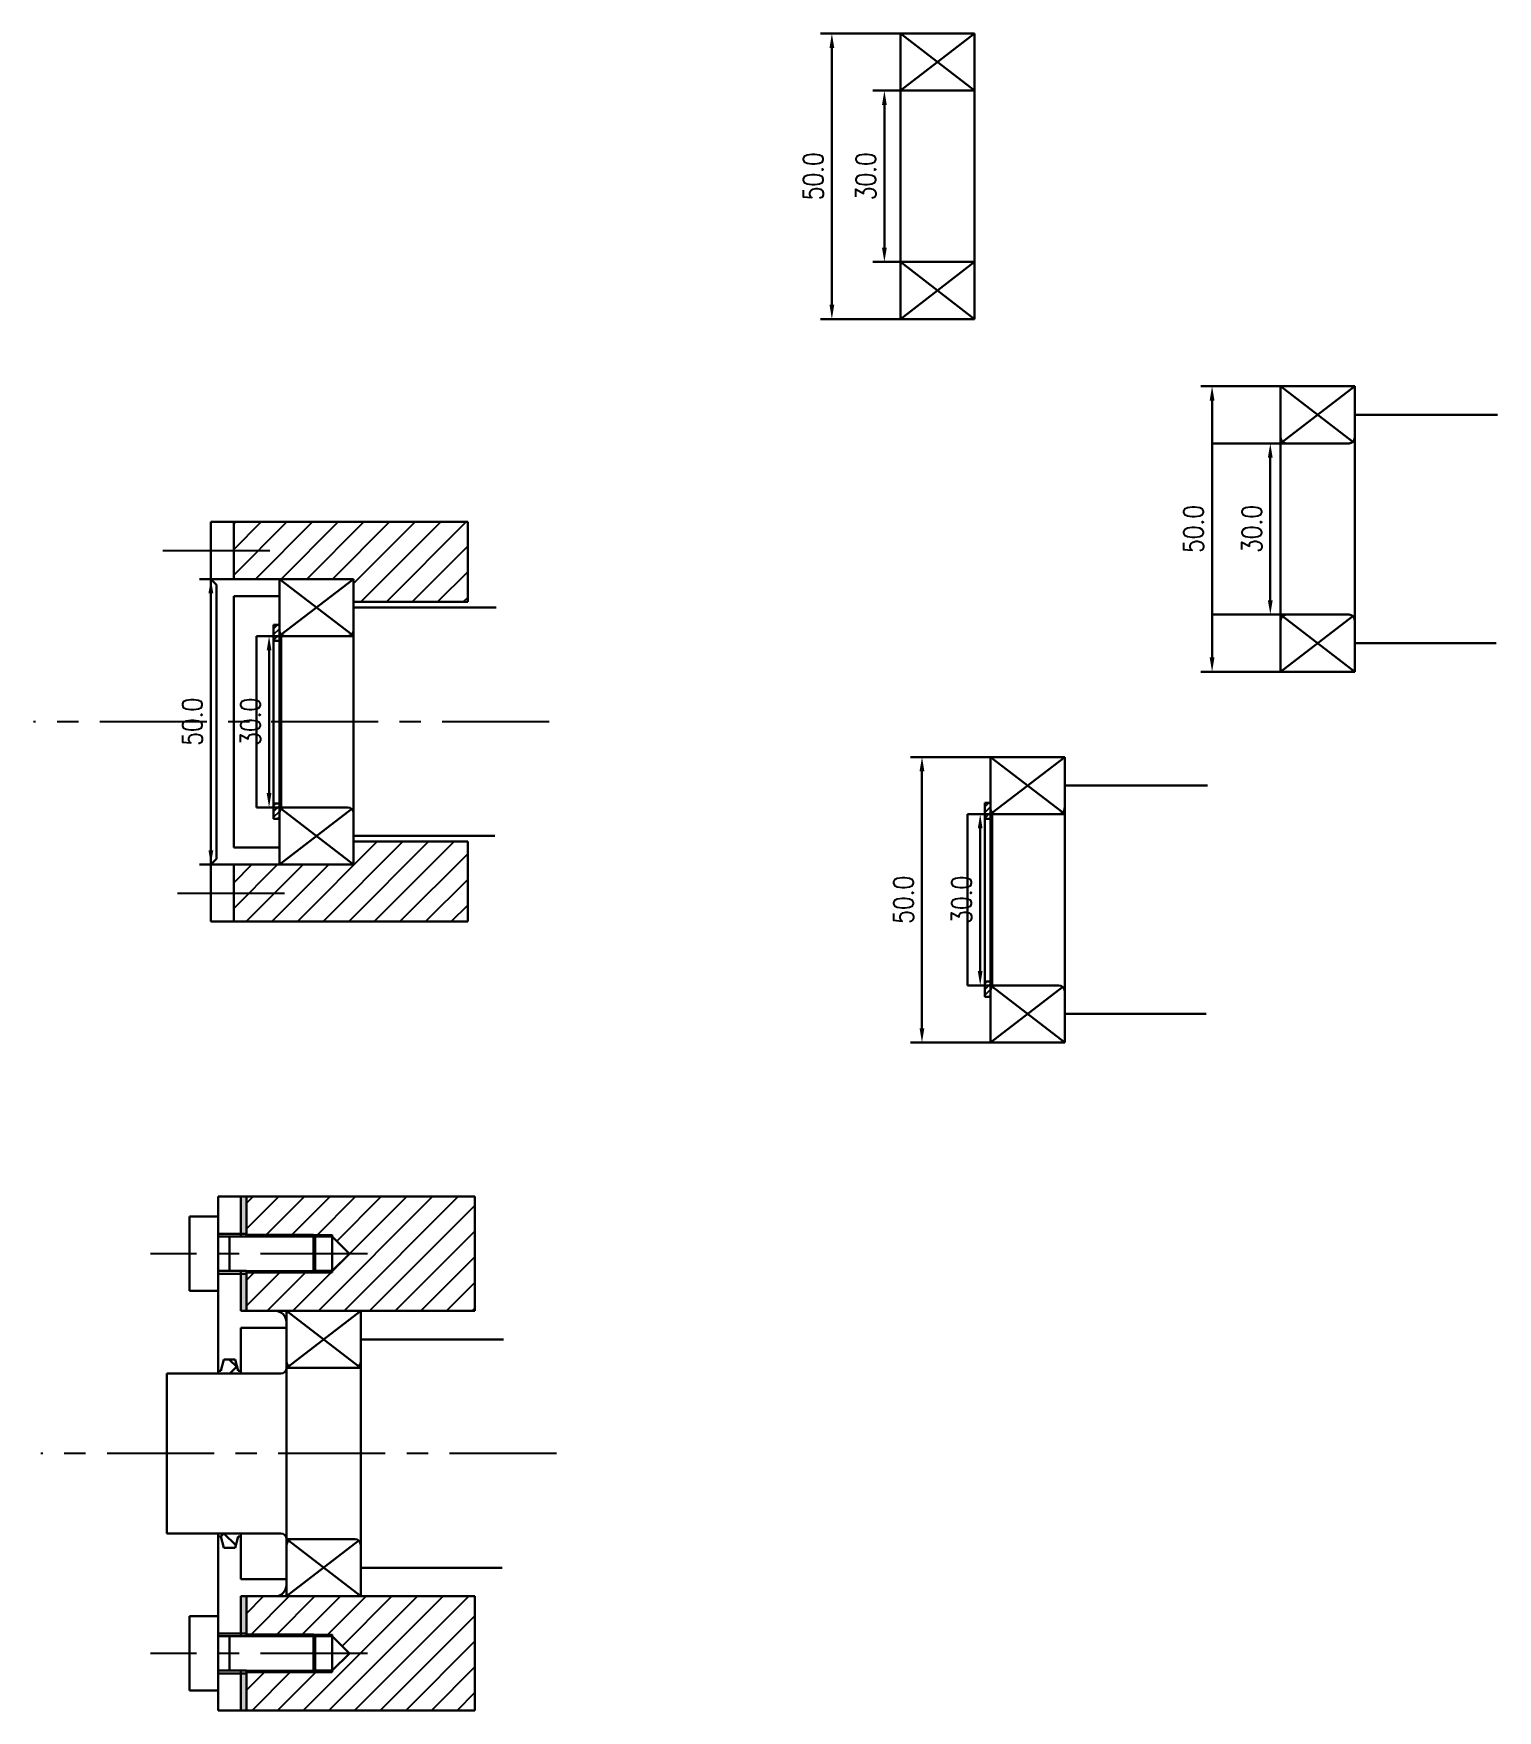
# Model space of a CAD drawing. Header units: millimetres. Extents: x 59 to 315, y -177 to 117.
import ezdxf

# ---------------------------------------------------------------- set-up
doc = ezdxf.new("R2010")
doc.units = ezdxf.units.MM
doc.header["$LTSCALE"] = 15
doc.linetypes.add('CENTER', pattern=[2, 1.25, -0.25, 0.25, -0.25])
doc.layers.add('1轮廓实线层', color=7, linetype='Continuous', lineweight=30)
for name, color, linetype in [('2细线层', 4, 'Continuous'), ('3中心线层', 1, 'CENTER'), ('5剖面线层', 2, 'Continuous')]:
    doc.layers.add(name, color=color, linetype=linetype)
doc.styles.add('TH_GBDIM', font='romans.shx', dxfattribs={"width": 0.8, "bigfont": 'gbcbig.shx'})
doc.dimstyles.new('BS2024_1.0', dxfattribs={"dimtxt": 3.5, "dimasz": 2.5, "dimexe": 2, "dimexo": 0, "dimgap": 1.5, "dimtad": 1, "dimdec": 1, "dimzin": 0, "dimdsep": 46, "dimtxsty": 'TH_GBDIM', "dimcen": 2.5, "dimclrd": 130, "dimclre": 130, "dimclrt": 3, "dimadec": 0, "dimazin": 0, "dimtfac": 0.714286, "dimtdec": 1, "dimtmove": 0, "dimatfit": 3, "dimfxl": 1, "dimtzin": 0, "dimlwd": -1, "dimlwe": -1, "dimarcsym": 1})

# ---------------------------------------------------------------- blocks, each defined once
blk = doc.blocks.new('*D14')
at = {"layer": '1轮廓实线层', "color": 130, "transparency": 16777216}
for p, q in [((230, 55), (216, 55)), ((218, 52.5), (218, 7.5)), ((230, 5), (216, 5))]:
    blk.add_line(p, q, dxfattribs=at)
for points in [[(217.59, 52.5), (218.42, 52.5), (218, 55)], [(217.59, 7.5), (218.42, 7.5), (218, 5)]]:
    blk.add_solid(points, dxfattribs=at)
at = {"layer": 'Defpoints', "color": 0, "transparency": 16777216}
for p in [(230, 55), (218, 5), (230, 5)]:
    blk.add_point(p, dxfattribs=at)
at = {"layer": '1轮廓实线层', "color": 3, "transparency": 16777216, "insert": (214.75, 30), "char_height": 3.5, "attachment_point": 5, "rotation": 90, "style": 'TH_GBDIM'}
blk.add_mtext('50.0', dxfattribs=at)
blk = doc.blocks.new('*D15')
at = {"layer": '1轮廓实线层', "color": 130, "transparency": 16777216}
for p, q in [((230, 45), (225.2, 45)), ((227.2, 42.5), (227.2, 17.5)), ((230, 15), (225.2, 15))]:
    blk.add_line(p, q, dxfattribs=at)
for points in [[(226.79, 42.5), (227.62, 42.5), (227.2, 45)], [(226.79, 17.5), (227.62, 17.5), (227.2, 15)]]:
    blk.add_solid(points, dxfattribs=at)
at = {"layer": 'Defpoints', "color": 0, "transparency": 16777216}
for p in [(230, 45), (227.2, 15), (230, 15)]:
    blk.add_point(p, dxfattribs=at)
at = {"layer": '1轮廓实线层', "color": 3, "transparency": 16777216, "insert": (223.95, 30), "char_height": 3.5, "attachment_point": 5, "rotation": 90, "style": 'TH_GBDIM'}
blk.add_mtext('30.0', dxfattribs=at)
blk = doc.blocks.new('*D21')
at = {"layer": '1轮廓实线层', "color": 130, "transparency": 16777216}
for p, q in [((199.42, 56.06), (185.42, 56.06)), ((187.42, 53.56), (187.42, 8.56)), ((199.42, 6.06), (185.42, 6.06))]:
    blk.add_line(p, q, dxfattribs=at)
for points in [[(187, 53.56), (187.84, 53.56), (187.42, 56.06)], [(187, 8.56), (187.84, 8.56), (187.42, 6.06)]]:
    blk.add_solid(points, dxfattribs=at)
at = {"layer": 'Defpoints', "color": 0, "transparency": 16777216}
for p in [(199.42, 56.06), (187.42, 6.06), (199.42, 6.06)]:
    blk.add_point(p, dxfattribs=at)
at = {"layer": '1轮廓实线层', "color": 3, "transparency": 16777216, "insert": (184.17, 31.06), "char_height": 3.5, "attachment_point": 5, "rotation": 90, "style": 'TH_GBDIM'}
blk.add_mtext('50.0', dxfattribs=at)
blk = doc.blocks.new('*D22')
at = {"layer": '1轮廓实线层', "color": 130, "transparency": 16777216}
for p, q in [((200.42, 46.06), (195.62, 46.06)), ((197.62, 43.56), (197.62, 18.56)), ((200.42, 16.06), (195.62, 16.06))]:
    blk.add_line(p, q, dxfattribs=at)
for points in [[(197.2, 43.56), (198.03, 43.56), (197.62, 46.06)], [(197.2, 18.56), (198.03, 18.56), (197.62, 16.06)]]:
    blk.add_solid(points, dxfattribs=at)
at = {"layer": 'Defpoints', "color": 0, "transparency": 16777216}
for p in [(200.42, 46.06), (197.62, 16.06), (200.42, 16.06)]:
    blk.add_point(p, dxfattribs=at)
at = {"layer": '1轮廓实线层', "color": 3, "transparency": 16777216, "insert": (194.37, 31.06), "char_height": 3.5, "attachment_point": 5, "rotation": 90, "style": 'TH_GBDIM'}
blk.add_mtext('30.0', dxfattribs=at)
blk = doc.blocks.new('6006')
at = {"layer": '1轮廓实线层'}
for p, q in [((-13, 15), (-13, 40)), ((-13, 40), (-13, -10)), ((-13, 40), (0, 40)), ((-13, 40), (0, 30)), ((0, 40), (-13, 30)), ((0, 40), (0, -10)), ((-13, 30), (0, 30)), ((0, 30), (0, 0)), ((0, 0), (-13, 0)), ((-13, 0), (0, -10)), ((0, 0), (-13, -10)), ((0, -10), (-13, -10))]:
    blk.add_line(p, q, dxfattribs=at)
for base, p1, p2, picture, middle in [((-25, -10), (-13, 40), (-13, -10), '*D14', (-28.25, 15)), ((-15.8, 0), (-13, 30), (-13, 0), '*D15', (-19.05, 15))]:
    dim = blk.add_linear_dim(base=base, p1=p1, p2=p2, angle=90, dimstyle='BS2024_1.0', dxfattribs=at)
    dim.commit()
    dim.dimension.update_dxf_attribs({"geometry": picture, "text_midpoint": middle, "insert": (-243, -15)})
blk = doc.blocks.new('6060DYJ')
at = {"layer": '1轮廓实线层'}
for p, q in [((-13, 15), (-13, 40)), ((-13, 40), (-13, -10)), ((-13, 40), (0, 40)), ((-13, 40), (-0.33, 30.26)), ((0, 40), (-12.67, 30.26)), ((0, 40), (0, -10)), ((-12, 30), (-1, 30)), ((0, 30), (0, 0)), ((-13, 0), (-13, -1)), ((-1, 0), (-12, 0)), ((0, 0), (0, -1)), ((-0.33, -0.26), (-13, -10)), ((-12.67, -0.26), (0, -10)), ((0, -10), (-13, -10))]:
    blk.add_line(p, q, dxfattribs=at)
for centre, start, end in [((-12, 31), 180, 270), ((-1, 31), 270, 0), ((-12, -1), 90, 180), ((-1, -1), 0, 90)]:
    blk.add_arc(centre, 1, start, end, dxfattribs=at)
for base, p1, p2, picture, middle in [((-25, -10), (-13, 40), (-13, -10), '*D21', (-28.25, 15)), ((-14.8, 0), (-12, 30), (-12, 0), '*D22', (-18.05, 15))]:
    dim = blk.add_linear_dim(base=base, p1=p1, p2=p2, angle=90, dimstyle='BS2024_1.0', dxfattribs=at)
    dim.commit()
    dim.dimension.update_dxf_attribs({"geometry": picture, "text_midpoint": middle, "insert": (-212.42, -16.06)})

msp = doc.modelspace()

# ---------------------------------------------------------------- hatches: boundary and pattern name
at = {"layer": '1轮廓实线层'}
h = msp.add_hatch(dxfattribs=at)
h.set_pattern_fill('ANSI37', color=256)
h.paths.add_polyline_path([(94.02, -115.43), (92.02, -115.43), (91.52, -117.43), (91.02, -117.43), (91.02, -117.93), (95.02, -117.93), (95.02, -117.43), (94.52, -117.43)])
h.paths.add_polyline_path([(95.02, -145.93), (91.02, -145.93), (91.02, -146.43), (91.52, -146.43), (92.02, -148.43), (94.02, -148.43), (94.52, -146.43), (95.02, -146.43)])
at = {"layer": '5剖面线层'}
h = msp.add_hatch(dxfattribs=at)
h.set_pattern_fill('ANSI31', color=256)
h.paths.add_polyline_path([(134.76, 31.24), (93.76, 31.24), (93.76, 21.24), (101.76, 21.24), (114.76, 21.24), (114.76, 17.24), (134.76, 17.24)])
h.paths.add_polyline_path([(134.76, -24.76), (114.76, -24.76), (114.76, -28.76), (101.76, -28.76), (93.76, -28.76), (93.76, -38.76), (134.76, -38.76)])
h = msp.add_hatch(dxfattribs=at)
h.set_pattern_fill('ANSI31', color=256)
h.set_pattern_definition([(45, (-124.5903, 31.1877), (-2.245064, 2.245064), [])])
h.paths.add_polyline_path([(101.76, 13.24), (100.76, 13.24), (100.76, 11.24), (100.76, 10.44), (101.76, 10.44)])
h = msp.add_hatch(dxfattribs=at)
h.set_pattern_fill('JIS_WOOD', color=256)
h.set_pattern_definition([(45, (-124.59035, 31.1877), (-0.5, 0.5), [])])
h.paths.add_polyline_path([(101.76, 13.24), (100.76, 13.24), (100.76, 11.24), (100.76, 10.44), (101.76, 10.44)])
h.paths.add_polyline_path([(101.76, -18.06), (100.76, -18.06), (100.76, -18.76), (100.76, -20.76), (101.76, -20.76)])
h = msp.add_hatch(dxfattribs=at)
h.set_pattern_fill('ANSI31', color=256)
h.paths.add_polyline_path([(226.35, -17.94), (225.35, -17.94), (225.35, -19.94), (225.35, -20.74), (226.35, -20.74)])
h = msp.add_hatch(dxfattribs=at)
h.set_pattern_fill('JIS_WOOD', color=256)
h.paths.add_polyline_path([(226.35, -17.94), (225.35, -17.94), (225.35, -19.94), (225.35, -20.74), (226.35, -20.74)])
h.paths.add_polyline_path([(226.35, -49.24), (225.35, -49.24), (225.35, -49.94), (225.35, -51.94), (226.35, -51.94)])
h = msp.add_hatch(color=256, dxfattribs=at)
h.dxf.hatch_style = 1
h.paths.add_polyline_path([(96.02, -86.93), (95.02, -86.93), (95.02, -93.43), (96.02, -93.43)])
h.paths.add_polyline_path([(96.02, -100.43), (95.02, -100.43), (95.02, -106.93), (96.02, -106.93)])
h = msp.add_hatch(dxfattribs=at)
h.set_pattern_fill('ANSI31', color=256)
h.paths.add_polyline_path([(136.02, -86.93), (96.02, -86.93), (96.02, -93.63), (107.72, -93.63), (111.02, -93.63), (111.02, -93.93), (114.02, -96.93), (111.02, -99.93), (111.02, -100.23), (107.72, -100.23), (96.02, -100.23), (96.02, -106.93), (103.02, -106.93), (116.02, -106.93), (136.02, -106.93), (136.02, -96.93)])
h.paths.add_polyline_path([(111.02, -93.63), (107.72, -93.63), (108.02, -93.93), (111.02, -93.93)], flags=17)
h.paths.add_polyline_path([(111.02, -99.93), (108.02, -99.93), (107.72, -100.23), (111.02, -100.23)], flags=17)
h = msp.add_hatch(color=256, dxfattribs=at)
h.dxf.hatch_style = 1
h.paths.add_polyline_path([(95.02, -176.93), (96.02, -176.93), (96.02, -170.43), (95.02, -170.43)])
h.paths.add_polyline_path([(96.02, -156.93), (95.02, -156.93), (95.02, -163.43), (96.02, -163.43)])
h = msp.add_hatch(dxfattribs=at)
h.set_pattern_fill('ANSI31', color=256)
h.paths.add_polyline_path([(136.02, -176.93), (96.02, -176.93), (96.02, -170.23), (107.72, -170.23), (111.02, -170.23), (111.02, -169.93), (114.02, -166.93), (111.02, -163.93), (111.02, -163.63), (107.72, -163.63), (96.02, -163.63), (96.02, -156.93), (103.02, -156.93), (116.02, -156.93), (136.02, -156.93), (136.02, -166.93)])
h.paths.add_polyline_path([(111.02, -170.23), (107.72, -170.23), (108.02, -169.93), (111.02, -169.93)], flags=17)
h.paths.add_polyline_path([(111.02, -163.93), (108.02, -163.93), (107.72, -163.63), (111.02, -163.63)], flags=17)

# ---------------------------------------------------------------- linework, layer by layer
at = {"layer": '1轮廓实线层'}
for p, q in [((290.18, 50), (315.18, 50)), ((265.18, 45), (265.18, 15)), ((289.18, 45), (265.18, 45)), ((290.18, 45), (290.18, 46)), ((290.18, 46), (290.18, 14)), ((89.76, -38.76), (89.76, 31.24)), ((89.76, 31.24), (93.76, 31.24)), ((89.76, 31.24), (89.76, 26.24)), ((93.76, 21.24), (93.76, 31.24)), ((93.76, 31.24), (134.76, 31.24)), ((134.76, 21.24), (134.76, 31.24)), ((134.76, 31.24), (134.76, 17.24)), ((90.76, 20.24), (89.76, 21.24)), ((101.76, 21.24), (93.76, 21.24)), ((101.76, 21.24), (101.76, 16.24)), ((101.76, 21.24), (101.76, 18.24)), ((90.76, -27.76), (90.76, 20.24)), ((101.76, 18.24), (93.76, 18.24)), ((93.76, 18.24), (93.76, -25.76)), ((134.76, 17.24), (114.76, 17.24)), ((114.76, 16.24), (139.76, 16.24)), ((114.76, 16.24), (114.76, -19.76)), ((265.18, 15), (289.18, 15)), ((100.76, 11.24), (100.76, 13.24)), ((100.76, 13.24), (101.76, 13.24)), ((114.76, 11.24), (114.76, 12.24)), ((290.18, 10.01), (290.18, 14)), ((100.76, 11.24), (97.76, 11.24)), ((100.76, 11.24), (97.76, 11.24)), ((97.76, 11.24), (97.76, -18.76)), ((100.76, 11.24), (100.76, -18.76)), ((100.76, 11.24), (100.76, 10.44)), ((100.76, 10.44), (102.06, 10.44)), ((113.76, 11.24), (102.06, 11.24)), ((114.76, 11.24), (102.06, 11.24)), ((102.06, 11.24), (102.06, -18.76)), ((290.18, 10.01), (314.95, 10.01)), ((239.35, -14.94), (264.35, -14.94)), ((239.35, -14.94), (239.35, -50.94)), ((97.76, -18.76), (100.76, -18.76)), ((100.76, -18.76), (100.76, -18.06)), ((100.76, -18.06), (102.06, -18.06)), ((100.76, -18.76), (100.76, -20.76)), ((102.06, -18.76), (113.76, -18.76)), ((114.76, -23.75), (114.76, -19.76)), ((225.35, -19.94), (222.35, -19.94)), ((222.35, -19.94), (222.35, -49.94)), ((225.35, -19.94), (222.35, -19.94)), ((225.35, -19.94), (225.35, -17.94)), ((225.35, -17.94), (226.35, -17.94)), ((225.35, -19.94), (225.35, -49.94)), ((225.35, -19.94), (225.35, -20.74)), ((238.35, -19.94), (226.65, -19.94)), ((239.35, -19.94), (226.65, -19.94)), ((226.65, -19.94), (226.65, -49.94)), ((239.35, -19.94), (239.35, -18.94)), ((100.76, -20.76), (101.76, -20.76)), ((225.35, -20.74), (226.65, -20.74)), ((101.76, -25.76), (93.76, -25.76)), ((101.76, -28.76), (101.76, -23.76)), ((101.76, -28.76), (101.76, -25.76)), ((114.76, -23.75), (139.53, -23.75)), ((134.76, -24.76), (114.76, -24.76)), ((134.76, -38.76), (134.76, -24.76)), ((90.76, -27.76), (89.76, -28.76)), ((101.76, -28.76), (93.76, -28.76)), ((93.76, -28.76), (93.76, -38.76)), ((89.76, -38.76), (89.76, -33.76)), ((93.76, -38.76), (89.76, -38.76)), ((93.76, -38.76), (134.76, -38.76)), ((225.35, -49.94), (225.35, -49.24)), ((225.35, -49.24), (226.65, -49.24)), ((222.35, -49.94), (225.35, -49.94)), ((225.35, -49.94), (225.35, -51.94)), ((225.35, -51.94), (226.35, -51.94)), ((226.65, -49.94), (238.35, -49.94)), ((239.35, -54.94), (239.35, -50.94)), ((239.35, -54.94), (264.12, -54.94)), ((91.02, -96.93), (91.02, -86.93)), ((91.02, -86.93), (95.02, -86.93)), ((95.02, -93.93), (95.02, -86.93)), ((95.02, -86.93), (136.02, -86.93)), ((95.02, -86.93), (96.02, -86.93)), ((96.02, -86.93), (96.02, -93.93)), ((136.02, -86.93), (136.02, -96.93)), ((86.02, -93.43), (86.02, -90.43)), ((86.02, -90.43), (91.02, -90.43)), ((86.02, -103.43), (86.02, -93.43)), ((91.02, -93.93), (91.02, -93.43)), ((91.02, -93.43), (96.02, -93.43)), ((91.02, -96.93), (91.02, -93.93)), ((96.02, -93.93), (91.02, -93.93)), ((96.02, -93.93), (93.02, -93.93)), ((93.02, -93.93), (93.02, -99.93)), ((107.72, -93.63), (96.02, -93.63)), ((107.72, -93.63), (108.02, -93.93)), ((107.72, -93.63), (107.72, -100.23)), ((111.02, -93.93), (107.72, -93.93)), ((108.02, -93.93), (107.72, -93.93)), ((111.02, -93.93), (108.02, -93.93)), ((108.02, -93.93), (108.02, -99.93)), ((111.02, -93.93), (111.02, -93.63)), ((114.02, -96.93), (111.02, -93.93)), ((111.02, -93.93), (111.02, -99.93)), ((91.02, -96.93), (91.02, -106.93)), ((91.02, -96.93), (91.02, -99.93)), ((114.02, -96.93), (111.02, -99.93)), ((136.02, -106.93), (136.02, -96.93)), ((136.02, -96.93), (136.02, -106.93)), ((91.02, -99.93), (96.02, -99.93)), ((91.02, -99.93), (91.02, -100.43)), ((91.02, -100.43), (96.02, -100.43)), ((91.02, -100.43), (91.02, -103.43)), ((95.02, -106.93), (95.02, -99.93)), ((96.02, -99.93), (96.02, -106.93)), ((107.72, -100.23), (96.02, -100.23)), ((107.72, -99.93), (111.02, -99.93)), ((108.02, -99.93), (107.72, -99.93)), ((107.72, -100.23), (108.02, -99.93)), ((111.02, -99.93), (111.02, -100.23)), ((91.02, -103.43), (86.02, -103.43)), ((91.02, -106.93), (91.02, -117.93)), ((103.02, -106.93), (95.02, -106.93)), ((103.02, -106.93), (103.02, -111.93)), ((103.02, -106.93), (103.02, -109.93)), ((103.02, -106.93), (103.02, -108.93)), ((103.02, -131.93), (103.02, -106.93)), ((103.02, -106.93), (103.02, -156.93)), ((103.02, -106.93), (116.02, -106.93)), ((103.02, -106.93), (115.69, -116.67)), ((116.02, -106.93), (103.35, -116.67)), ((116.02, -106.93), (136.02, -106.93)), ((116.02, -106.93), (116.02, -156.93)), ((103.02, -109.93), (95.02, -109.93)), ((95.02, -109.93), (95.02, -117.93)), ((116.02, -111.93), (141.02, -111.93)), ((116.02, -111.93), (116.02, -147.93)), ((91.02, -117.93), (91.02, -117.43)), ((91.02, -117.43), (91.52, -117.43)), ((91.02, -117.43), (91.52, -117.43)), ((92.02, -115.43), (91.52, -117.43)), ((94.02, -115.43), (92.02, -115.43)), ((94.52, -117.43), (94.02, -115.43)), ((95.02, -117.43), (94.52, -117.43)), ((94.52, -117.43), (95.02, -117.43)), ((103.32, -116.93), (103.02, -116.93)), ((103.02, -116.93), (103.02, -117.93)), ((115.02, -116.93), (103.32, -116.93)), ((116.02, -116.93), (103.32, -116.93)), ((104.02, -116.93), (115.02, -116.93)), ((116.02, -116.93), (116.02, -115.93)), ((116.02, -116.93), (116.02, -146.93)), ((82.02, -145.93), (82.02, -117.93)), ((82.02, -117.93), (102.02, -117.93)), ((102.02, -145.93), (82.02, -145.93)), ((91.02, -156.93), (91.02, -145.93)), ((91.02, -145.93), (91.02, -146.43)), ((91.02, -146.43), (91.52, -146.43)), ((92.02, -148.43), (91.52, -146.43)), ((94.02, -148.43), (94.52, -146.43)), ((95.02, -146.43), (94.52, -146.43)), ((95.02, -153.93), (95.02, -145.93)), ((95.02, -145.93), (95.02, -146.43)), ((94.02, -148.43), (92.02, -148.43)), ((103.32, -146.93), (103.02, -146.93)), ((103.02, -146.93), (103.02, -147.93)), ((115.69, -147.18), (103.02, -156.93)), ((103.32, -146.93), (115.02, -146.93)), ((103.35, -147.18), (116.02, -156.93)), ((115.02, -146.93), (104.02, -146.93)), ((116.02, -146.93), (116.02, -147.93)), ((116.02, -151.92), (116.02, -147.93)), ((116.02, -151.92), (140.79, -151.92)), ((103.02, -153.93), (95.02, -153.93)), ((103.02, -156.93), (103.02, -153.93)), ((103.02, -156.93), (103.02, -154.93)), ((91.02, -166.93), (91.02, -156.93)), ((95.02, -156.93), (96.02, -156.93)), ((103.02, -156.93), (95.02, -156.93)), ((95.02, -156.93), (95.02, -163.93)), ((96.02, -163.93), (96.02, -156.93)), ((116.02, -156.93), (103.02, -156.93)), ((116.02, -156.93), (136.02, -156.93)), ((136.02, -156.93), (136.02, -166.93)), ((136.02, -166.93), (136.02, -156.93)), ((91.02, -160.43), (86.02, -160.43)), ((86.02, -160.43), (86.02, -170.43)), ((91.02, -163.43), (91.02, -160.43)), ((91.02, -163.93), (91.02, -163.43)), ((91.02, -163.43), (96.02, -163.43)), ((91.02, -166.93), (91.02, -163.93)), ((91.02, -163.93), (96.02, -163.93)), ((93.02, -169.93), (93.02, -163.93)), ((107.72, -163.63), (96.02, -163.63)), ((107.72, -163.63), (108.02, -163.93)), ((107.72, -170.23), (107.72, -163.63)), ((107.72, -163.93), (111.02, -163.93)), ((108.02, -163.93), (107.72, -163.93)), ((108.02, -169.93), (108.02, -163.93)), ((111.02, -163.93), (111.02, -163.63)), ((114.02, -166.93), (111.02, -163.93)), ((111.02, -169.93), (111.02, -163.93)), ((91.02, -166.93), (91.02, -176.93)), ((91.02, -166.93), (91.02, -169.93)), ((114.02, -166.93), (111.02, -169.93)), ((136.02, -176.93), (136.02, -166.93)), ((96.02, -169.93), (91.02, -169.93)), ((91.02, -169.93), (91.02, -170.43)), ((96.02, -169.93), (93.02, -169.93)), ((95.02, -169.93), (95.02, -176.93)), ((96.02, -176.93), (96.02, -169.93)), ((107.72, -170.23), (96.02, -170.23)), ((111.02, -169.93), (107.72, -169.93)), ((108.02, -169.93), (107.72, -169.93)), ((107.72, -170.23), (108.02, -169.93)), ((111.02, -169.93), (108.02, -169.93)), ((111.02, -169.93), (111.02, -170.23)), ((86.02, -170.43), (86.02, -173.43)), ((91.02, -170.43), (96.02, -170.43)), ((86.02, -173.43), (91.02, -173.43)), ((91.02, -176.93), (95.02, -176.93)), ((95.02, -176.93), (136.02, -176.93)), ((95.02, -176.93), (96.02, -176.93))]:
    msp.add_line(p, q, dxfattribs=at)
for centre, radius, start, end in [((289.18, 46), 1, 270, 0), ((289.18, 14), 1, 0, 90), ((113.76, 12.24), 1, 269.6956, 5.917), ((113.76, -19.76), 1, 0, 90), ((238.35, -18.94), 1, 269.6956, 5.917), ((238.35, -50.94), 1, 0, 90), ((101.02, -108.93), 2, 0, 90), ((102.02, -116.93), 1, 270, 0), ((104.02, -115.93), 1, 180, 270), ((115.03, -115.93), 1, 269.6956, 5.917), ((115.02, -115.93), 1, 270, 0), ((102.02, -146.93), 1, 0, 90), ((104.02, -147.93), 1, 90, 180), ((115.02, -147.93), 1, 0, 90), ((115.02, -147.93), 1, 0, 90), ((101.02, -154.93), 2, 270, 0)]:
    msp.add_arc(centre, radius, start, end, dxfattribs=at)
at = {"layer": '2细线层'}
for p, q in [((96.02, -93.93), (107.72, -93.93)), ((107.72, -93.63), (111.02, -93.63)), ((96.02, -99.93), (107.72, -99.93)), ((107.72, -100.23), (111.02, -100.23)), ((96.02, -163.93), (107.72, -163.93)), ((107.72, -163.63), (111.02, -163.63)), ((96.02, -169.93), (107.72, -169.93)), ((107.72, -170.23), (111.02, -170.23))]:
    msp.add_line(p, q, dxfattribs=at)
at = {"layer": '3中心线层'}
for p, q in [((81.32, 26.24), (103.33, 26.24)), ((149.05, -3.76), (58.69, -3.76)), ((83.89, -33.76), (104.08, -33.76)), ((117.22, -96.93), (79.19, -96.93)), ((150.32, -131.93), (59.95, -131.93)), ((117.22, -166.93), (79.19, -166.93))]:
    msp.add_line(p, q, dxfattribs=at)

# ---------------------------------------------------------------- block references
at = {"layer": '1轮廓实线层'}
for name, p in [('6006', (223.56, 76.77)), ('6060DYJ', (290.18, 15)), ('6060DYJ', (114.76, -18.76)), ('6060DYJ', (239.35, -49.94))]:
    msp.add_blockref(name, p, dxfattribs=at)

doc.saveas('drawing.dxf')
